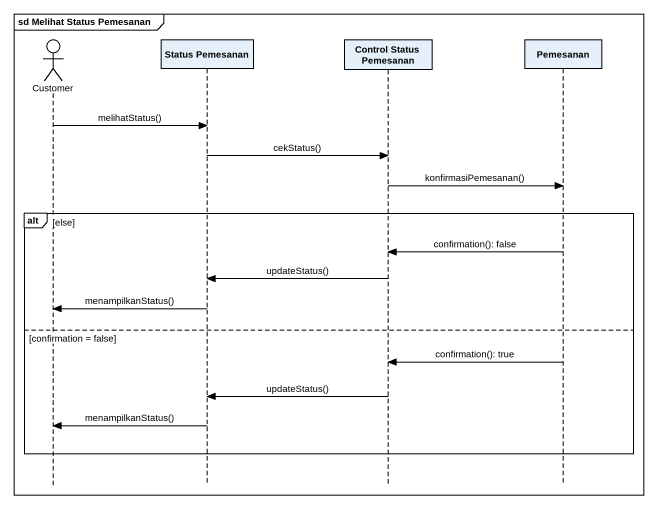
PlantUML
@startuml
mainframe sd Melihat Status Pemesanan
hide footbox
actor Customer
participant "Status Pemesanan" as Status_Pemesanan
participant "Control Status Pemesanan" as Control_Status_Pemesanan
participant Pemesanan

Customer -> Status_Pemesanan : melihatStatus()
Status_Pemesanan -> Control_Status_Pemesanan : cekStatus()
Control_Status_Pemesanan -> Pemesanan : konfirmasiPemesanan()
alt else
  Pemesanan -> Control_Status_Pemesanan : confirmation(): false
  Control_Status_Pemesanan -> Status_Pemesanan : updateStatus()
  Status_Pemesanan -> Customer : menampilkanStatus()
else confirmation = false
  Pemesanan -> Control_Status_Pemesanan : confirmation(): true
  Control_Status_Pemesanan -> Status_Pemesanan : updateStatus()
  Status_Pemesanan -> Customer : menampilkanStatus()
end
@enduml
